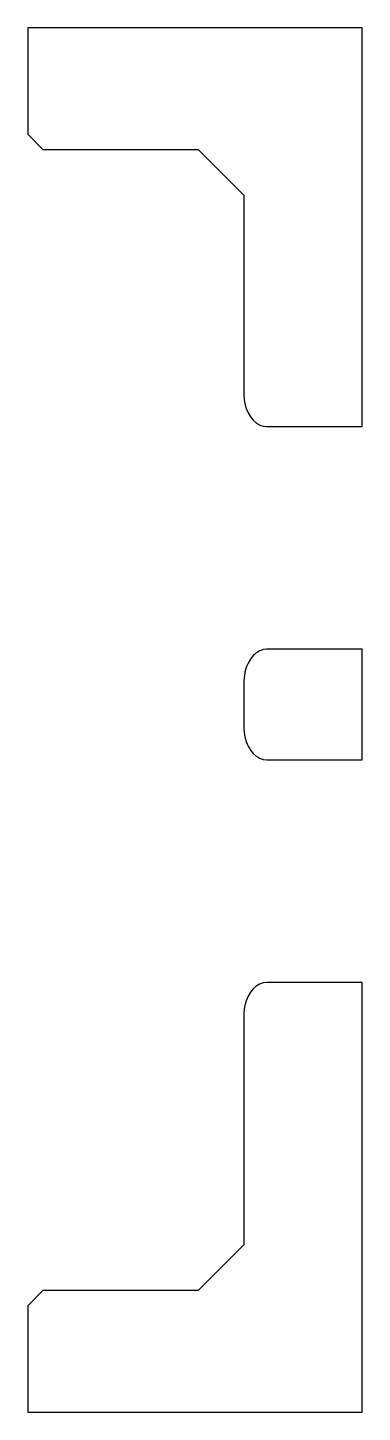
# Model space of a CAD drawing. Header units: metres. Extents: x 0 to 47.5, y 0 to 45.5.
# Drawn here: x 0 to 11, y 0 to 45.5 of the extents above.
import ezdxf

# ---------------------------------------------------------------- set-up
doc = ezdxf.new("R2010")
doc.units = ezdxf.units.M

msp = doc.modelspace()

# ---------------------------------------------------------------- linework, layer by layer
for p, q in [((11, 45.5), (0, 45.5)), ((0, 45.5), (0, 42)), ((11, 32.3912), (11, 45.5)), ((0, 42), (0.5, 41.5)), ((0.5, 41.5), (5.60409, 41.5)), ((5.60409, 41.5), (7.10409, 40)), ((7.10409, 40), (7.10409, 33.4713)), ((7.10409, 33.4713), (7.10617, 33.4358)), ((7.10617, 33.4358), (7.11332, 33.3136)), ((7.11332, 33.3136), (7.11453, 33.3068)), ((7.11453, 33.3068), (7.1199, 33.2768)), ((7.1199, 33.2768), (7.14079, 33.1495)), ((7.14079, 33.1495), (7.14122, 33.148)), ((7.14122, 33.148), (7.18583, 32.9904)), ((7.18583, 32.9904), (7.18713, 32.9873)), ((7.18713, 32.9873), (7.24732, 32.8435)), ((7.24732, 32.8435), (7.24977, 32.8394)), ((7.24977, 32.8394), (7.32376, 32.7126)), ((7.32376, 32.7126), (7.32747, 32.708)), ((7.32747, 32.708), (7.41325, 32.6008)), ((7.41325, 32.6008), (7.51359, 32.5108)), ((7.51359, 32.5108), (7.5197, 32.5071)), ((7.5197, 32.5071), (7.62232, 32.4449)), ((7.62232, 32.4449), (7.62929, 32.4424)), ((7.62929, 32.4424), (7.73676, 32.4047)), ((7.73676, 32.4047), (7.74424, 32.4038)), ((7.74424, 32.4038), (7.85409, 32.3912)), ((7.85409, 32.3912), (11, 32.3912)), ((7.66793, 25.0377), (7.62232, 25.0216)), ((7.73676, 25.0618), (7.66793, 25.0377)), ((7.85409, 25.0753), (7.73676, 25.0618)), ((11, 25.0753), (7.85409, 25.0753)), ((11, 21.4412), (11, 25.0753)), ((7.24732, 24.623), (7.20806, 24.5292)), ((7.32376, 24.7539), (7.24732, 24.623)), ((7.41325, 24.8658), (7.32376, 24.7539)), ((7.45224, 24.9007), (7.41325, 24.8658)), ((7.51359, 24.9557), (7.45224, 24.9007)), ((7.55648, 24.9817), (7.51359, 24.9557)), ((7.62232, 25.0216), (7.55648, 24.9817)), ((7.11332, 24.1496), (7.10709, 24.0338)), ((7.1226, 24.2062), (7.11332, 24.1496)), ((7.14079, 24.3171), (7.1226, 24.2062)), ((7.18583, 24.4762), (7.14079, 24.3171)), ((7.20806, 24.5292), (7.18583, 24.4762)), ((7.10709, 24.0338), (7.10409, 23.978)), ((7.10409, 23.978), (7.10409, 22.5386)), ((7.10409, 22.5386), (7.11028, 22.4234)), ((7.11028, 22.4234), (7.11332, 22.3669)), ((7.11332, 22.3669), (7.13192, 22.2536)), ((7.13192, 22.2536), (7.14079, 22.1995)), ((7.14079, 22.1995), (7.17155, 22.0908)), ((7.17155, 22.0908), (7.18583, 22.0404)), ((7.18583, 22.0404), (7.22817, 21.9393)), ((7.22817, 21.9393), (7.24732, 21.8936)), ((7.24732, 21.8936), (7.30033, 21.8028)), ((7.30033, 21.8028), (7.32376, 21.7626)), ((7.32376, 21.7626), (7.41325, 21.6508)), ((7.41325, 21.6508), (7.51359, 21.5608)), ((7.51359, 21.5608), (7.59014, 21.5144)), ((7.59014, 21.5144), (7.62232, 21.4949)), ((7.62232, 21.4949), (7.70309, 21.4665)), ((7.70309, 21.4665), (7.73676, 21.4547)), ((7.73676, 21.4547), (7.85409, 21.4412)), ((7.85409, 21.4412), (11, 21.4412)), ((7.73676, 14.1119), (7.62511, 14.0726)), ((7.85409, 14.1254), (7.73676, 14.1119)), ((11, 14.1254), (7.85409, 14.1254)), ((11, 0), (11, 14.1254)), ((7.24732, 13.673), (7.1861, 13.5268)), ((7.24808, 13.6743), (7.24732, 13.673)), ((7.32376, 13.8039), (7.24808, 13.6743)), ((7.32507, 13.8056), (7.32376, 13.8039)), ((7.41325, 13.9158), (7.32507, 13.8056)), ((7.41513, 13.9175), (7.41325, 13.9158)), ((7.51359, 14.0058), (7.41513, 13.9175)), ((7.51598, 14.0072), (7.51359, 14.0058)), ((7.62232, 14.0717), (7.51598, 14.0072)), ((7.62511, 14.0726), (7.62232, 14.0717)), ((7.11332, 13.2163), (7.10779, 13.1218)), ((7.11953, 13.2511), (7.11332, 13.2163)), ((7.14079, 13.3702), (7.11953, 13.2511)), ((7.14274, 13.3765), (7.14079, 13.3702)), ((7.15148, 13.4048), (7.14274, 13.3765)), ((7.18583, 13.5262), (7.15148, 13.4048)), ((7.1861, 13.5268), (7.18583, 13.5262)), ((7.10779, 13.1218), (7.10409, 13.0586)), ((7.10409, 13.0586), (7.10409, 5.5)), ((7.10409, 5.5), (5.60409, 4)), ((0.5, 4), (0, 3.5)), ((5.60409, 4), (0.5, 4)), ((0, 3.5), (0, 0)), ((0, 0), (11, 0))]:
    msp.add_line(p, q)

doc.saveas('drawing.dxf')
